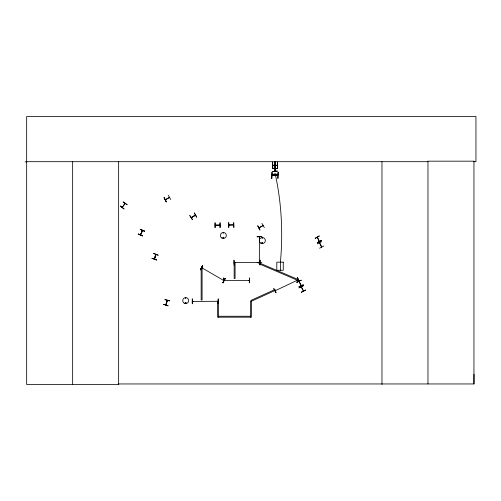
<?xml version="1.0" encoding="UTF-8"?>
<svg xmlns="http://www.w3.org/2000/svg" width="501" height="501" viewBox="0 0 501 501"><rect width="100%" height="100%" fill="white"/><g stroke="black" fill="none" stroke-linecap="round" stroke-linejoin="round"><path stroke-width="0.75" d="M473.608 161.691L475.95 161.691L475.95 116.52L26.666 116.52L26.666 384.48L118.712 384.48L118.649 383.954L473.952 383.954L474.021 374.266M201.69 267.797L202.154 268.029L201.872 267.647M223.427 280.347L223.684 280.504M223.571 280.278L223.916 280.347M297.719 279.884L298.201 279.652M167.353 300.381L165.85 304.884L166.138 304.533M167.321 300.406L165.994 304.977M155.629 254.884L155.78 254.427M259.374 236.854L259.393 237.317M259.612 237.217L259.587 236.885M185.458 298.114L185.946 297.982L185.514 298.233M185.27 302.717C186.071 304.383 186.316 301.571 185.345 302.623M223.095 232.99L223.584 232.859L223.145 233.109M223.772 237.825C223.083 236.034 222.626 239.265 223.815 237.712M262.073 237.988C262.605 239.015 262.58 237.105 262.098 238.119M261.91 242.666C263.194 244.363 262.198 240.987 262.023 243.085M262.643 242.86C262.067 241.695 261.935 243.68 262.574 242.922M122.238 207.37L122.538 206.932M154.27 258.961L155.761 254.477M195.077 215.474L195.346 215.073M140.412 234.7L142.491 230.598M140.768 234.493L140.393 234.8M275.456 290.398L275.137 290.737L275.4 290.398M298.27 279.802L297.813 280.046M163.614 304.301L168.154 305.842L163.602 304.332M164.917 299.698L169.538 300.938M167.14 300.324L167.202 300.794M165.85 304.884L167.065 300.406M154.596 258.522L154.446 259.03L155.936 254.546M223.07 237.549C223.327 238.827 223.972 236.948 223.152 237.512M122.257 207.308L125.062 203.563M124.68 203.826L124.956 203.425L122.263 207.326M317.409 237.311L319.237 241.532M298.922 281.418L301.176 285.476M319.45 241.476L317.39 237.324M321.761 246.98L319.651 242.766M301.201 286.898L303.506 291.1M138.282 233.861L142.635 235.865M142.534 230.51L140.631 234.794M192.484 301.264L192.923 301.477M234.255 262.468L234.787 262.461L234.255 262.63M217.691 301.458L218.123 301.264L192.503 301.458M259.355 262.468L259.581 261.904L259.462 262.662M228.901 224.924L233.691 224.924L228.951 225.087M202.705 265.492L200.55 269.776L202.686 265.48M222.757 282.595L225.174 278.462M222.964 282.714L225.331 278.55M154.502 258.942L155.924 254.527L154.477 259.023M200.406 269.82L202.655 265.586L200.463 269.857M201.815 267.747L202.172 267.985M120.334 206.055L124.123 208.992L120.296 206.111M123.202 201.897L127.129 204.633M142.271 230.504L142.309 231.017M219.826 225.293L215.136 225.287L219.845 225.237M192.584 301.239L192.916 301.239M193.017 301.427L192.584 301.458M224.141 280.491L223.772 280.504M259.825 262.649L234.149 262.562L234.149 278.518L235.082 278.518L235.082 262.562M248.878 280.529L249.304 280.31M223.722 280.479L249.31 280.479M258.998 227.736L263.075 225.412M263.094 225.65L259.055 227.93M169.476 197.563L165.436 199.811M191.664 217.409L191.182 217.434M195.365 215.311L191.263 217.578M223.559 237.912L223.214 237.962M257.771 225.807L259.956 230.078L257.714 225.838M261.917 223.415L264.34 227.542M165.336 199.661L169.413 197.35M170.678 199.486L168.38 195.284M189.81 215.555L192.371 219.607M194.438 212.931L196.78 217.115M195.459 215.267L191.326 217.591L195.246 215.104M192.403 219.588L189.829 215.543M319.275 235.99L315.11 238.357L319.269 235.965M317.258 242.634L321.542 240.493L317.377 242.872M317.371 242.853L321.536 240.48M317.415 243.881L321.661 241.67M323.84 246.01L319.594 248.22M296.824 282.382L301.082 280.203M301.107 280.253L296.717 282.176L301.114 280.259M299.016 286.747L303.387 284.775L298.991 286.691M299.11 287.875L303.418 285.783M299.028 287.718L303.305 285.57M301.32 292.277L305.572 290.073M273.784 288.639L276.095 292.841L273.803 288.632M298.151 279.677L297.901 280.034M297.895 280.009L298.227 279.821L275.193 290.737M218.561 317.183L218.561 301.22L217.628 301.22L217.628 317.183L251.414 317.183L251.414 301.22L251.026 300.375L275.043 289.484L275.425 290.336L251.414 301.22L250.481 301.22L250.481 317.183M185.633 302.523C185.032 303.687 186.535 302.604 185.79 302.56M201.759 267.741L223.847 280.56L223.559 280.297M223.772 280.284L224.104 280.529M249.279 280.516L248.84 280.497L249.204 280.291M215.198 225.087L219.889 225.106M140.549 234.869L142.478 230.554M215.086 222.826L215.117 227.617M220.139 222.795L220.146 227.579M260.138 260.151L260.151 264.941M234.305 262.468L234.737 262.461M234.318 262.649L234.737 262.63M257.082 262.449L261.873 262.474M234.268 264.941L233.992 260.157L234.205 264.941M223.39 278.005L223.44 282.789M248.822 280.316L249.254 280.31M217.641 301.27L218.073 301.264M192.234 303.744L192.227 298.959M25.05 161.879L26.666 161.873M26.666 161.691L427.967 161.691M277.623 162.167L277.642 168.549L272.588 168.53L272.588 162.167L272.851 168.549M277.642 162.167L277.372 168.549M272.851 165.224L277.372 165.224M272.851 165.487L277.372 165.487M272.588 168.417L277.642 168.436M275.249 170.59L275.312 171.123M272.719 171.392L277.51 171.123L272.776 171.417M272.018 174.242L277.886 174.242M272.018 174.505L277.886 174.505M274.761 174.836L275.162 174.836M228.638 222.613L228.656 227.398M218.561 316.25L250.481 316.25M299.047 281.299L301.176 285.532M301.377 286.866L303.518 291.081M164.979 299.46L169.589 300.763M152.085 258.291L156.625 259.812M201.978 268.123L201.703 267.935M140.318 229.264L144.708 231.18L140.224 229.477M140.249 229.427L144.626 231.362M138.182 234.086L142.56 236.027M223.502 280.291L223.872 280.51M123.089 202.06L127.029 204.777M321.536 247.056L319.5 242.941M194.269 213.031L196.624 217.196M164.096 197.707L166.451 201.872M305.566 290.06L301.289 292.215M259.343 262.324L259.393 236.841M259.944 260.157L259.969 264.941M223.59 278.005L223.621 282.789M219.939 222.795L219.97 227.586M218.355 298.953L218.142 303.744L218.142 298.953M215.054 222.826L215.048 227.617M192.403 298.953L192.434 303.744M473.952 383.954L473.952 161.172L427.967 161.172L427.967 383.954M381.975 161.691L381.975 384.48M280.422 270.271L280.422 262.155A185.37 114.291 -86.8 0 0 275.512 175.356M277.397 162.167L277.397 168.549M275.224 161.735L275.249 171.123M275.024 174.874L275.024 175.256M274.892 174.874L274.892 175.256M272.607 162.167L272.607 168.549M233.936 227.398L233.691 222.613L233.723 227.398M228.838 222.613L228.838 227.398M118.643 161.691L118.643 384.48M72.658 161.691L72.658 384.48M152.091 258.259L156.569 259.981L152.091 258.259M153.663 253.456L158.134 255.197L153.663 253.456M259.293 262.9L258.929 263.751L297.362 280.228L297.726 279.37L259.293 262.9M225.087 278.543L222.895 282.808L225.087 278.543M164.153 197.676L166.301 201.959L164.14 197.682M297.437 277.454L299.272 281.888L297.437 277.454M261.866 236.51L257.082 236.804L261.866 236.51M249.561 277.999L249.323 282.789L249.561 277.999M272.03 172.169L271.786 178.55L272.03 172.169M278.149 172.169L277.886 178.55L278.136 172.169M275.193 173.872L274.73 173.872L274.73 174.874L275.193 174.874L275.193 173.872M277.354 175.256L272.563 175.356L277.354 175.256M283.259 262.155L276.809 262.155L276.809 270.271L283.259 270.271L283.259 262.155M202.085 268.104L201.151 268.104L201.151 300.024L202.085 300.024L202.085 268.104M274.999 171.123L274.999 161.735L274.98 171.123M260.814 243.16A3.031 3.031 0 0 0 265.355 240.543A3.031 3.031 0 0 0 260.814 237.919A3.031 3.031 0 0 0 260.814 243.16M184.224 303.186A2.987 2.987 0 0 0 188.702 300.6A2.987 2.987 0 0 0 184.224 298.014A2.987 2.987 0 0 0 184.224 303.186M221.862 238.063A2.987 2.987 0 0 0 226.339 235.476A2.987 2.987 0 0 0 221.862 232.89A2.987 2.987 0 0 0 221.862 238.063"/></g></svg>
